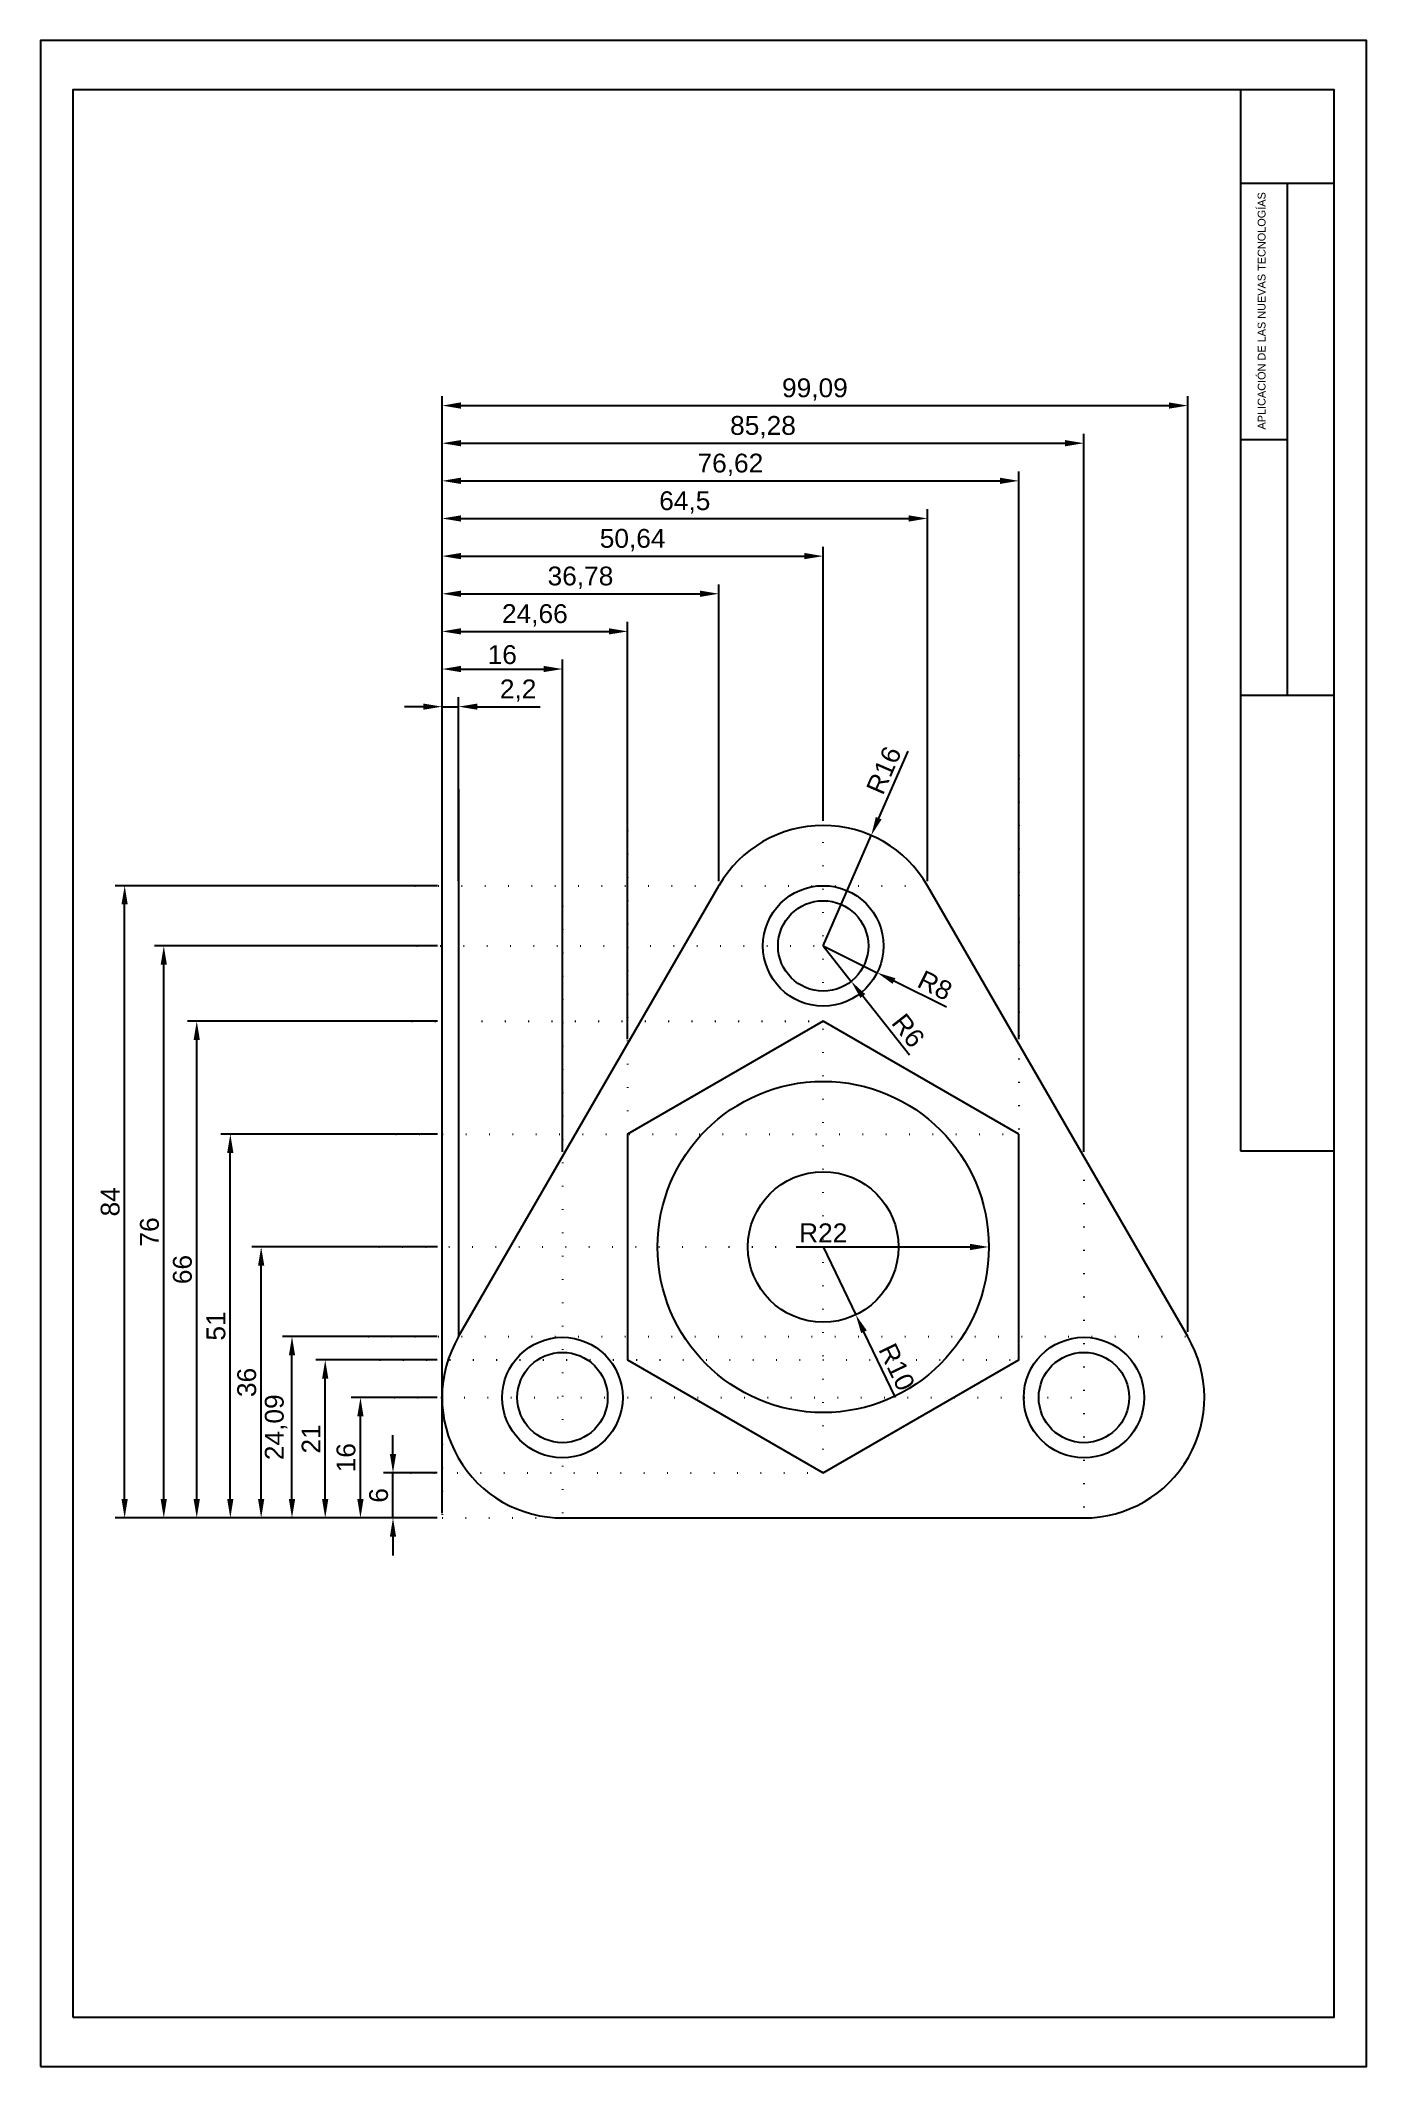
# Model space of a CAD drawing. Header units: millimetres. Extents: x -53 to 123, y -73 to 196.
import ezdxf

# ---------------------------------------------------------------- set-up
doc = ezdxf.new("R2010")
doc.units = ezdxf.units.MM
doc.linetypes.add('ACAD_ISO07W100', pattern=[3, 0, -3])
for name, color, linetype in [('Border', 7, 'Continuous'), ('CotasAbs', 7, 'Continuous'), ('Radius', 7, 'Continuous')]:
    doc.layers.add(name, color=color, linetype=linetype)
doc.styles.get("Standard").update_dxf_attribs({"font": 'arial.ttf'})
doc.dimstyles.new('ISO-25', dxfattribs={"dimtxt": 2.5, "dimasz": 2.5, "dimexe": 1.25, "dimexo": 0.625, "dimtad": 1, "dimtxsty": 'Standard', "dimcen": 2.5, "dimadec": 0, "dimazin": 0, "dimtfac": 1, "dimtmove": 0, "dimatfit": 3, "dimfxl": 1, "dimarcsym": 0})

# ---------------------------------------------------------------- blocks, each defined once
blk = doc.blocks.new('*D1')
at = {"layer": 'Defpoints', "color": 0, "transparency": 16777216}
for p in [(50.64, 76), (57.81, 72.44)]:
    blk.add_point(p, dxfattribs=at)
at = {"layer": 'Radius', "color": 0, "lineweight": -2, "transparency": 16777216}
for p, q in [((50.64, 76), (57.81, 72.44)), ((67.02, 67.87), (60.05, 71.33))]:
    blk.add_line(p, q, dxfattribs=at)
at = {"layer": 'Radius', "color": 0, "transparency": 16777216}
blk.add_solid([(60.23, 71.71), (59.86, 70.96), (57.81, 72.44)], dxfattribs=at)
at = {"layer": 'Radius', "color": 0, "transparency": 16777216, "insert": (65.5, 70.75), "char_height": 2.5, "attachment_point": 5, "rotation": 333.6076}
blk.add_mtext('R8', dxfattribs=at)
blk = doc.blocks.new('*D2')
at = {"layer": 'Defpoints', "color": 0, "transparency": 16777216}
for p in [(50.64, 76), (54.36, 71.29)]:
    blk.add_point(p, dxfattribs=at)
at = {"layer": 'Radius', "color": 0, "lineweight": -2, "transparency": 16777216}
for p, q in [((50.64, 76), (54.36, 71.29)), ((62.09, 61.5), (55.91, 69.33))]:
    blk.add_line(p, q, dxfattribs=at)
at = {"layer": 'Radius', "color": 0, "transparency": 16777216}
blk.add_solid([(56.23, 69.59), (55.58, 69.07), (54.36, 71.29)], dxfattribs=at)
at = {"layer": 'Radius', "color": 0, "transparency": 16777216, "insert": (61.94, 64.75), "char_height": 2.5, "attachment_point": 5, "rotation": 308.2877}
blk.add_mtext('R6', dxfattribs=at)
blk = doc.blocks.new('*D3')
at = {"layer": 'Defpoints', "color": 0, "transparency": 16777216}
for p in [(57.02, 90.67), (50.64, 76)]:
    blk.add_point(p, dxfattribs=at)
at = {"layer": 'Radius', "color": 0, "lineweight": -2, "transparency": 16777216}
for p, q in [((61.89, 101.88), (58.01, 92.97)), ((50.64, 76), (57.02, 90.67))]:
    blk.add_line(p, q, dxfattribs=at)
at = {"layer": 'Radius', "color": 0, "transparency": 16777216}
blk.add_solid([(57.63, 93.13), (58.4, 92.8), (57.02, 90.67)], dxfattribs=at)
at = {"layer": 'Radius', "color": 0, "transparency": 16777216, "insert": (58.7, 99.33), "char_height": 2.5, "attachment_point": 5, "rotation": 66.5151}
blk.add_mtext('R16', dxfattribs=at)
blk = doc.blocks.new('*D4')
at = {"layer": 'Defpoints', "color": 0, "transparency": 16777216}
for p in [(50.64, 36), (72.64, 36)]:
    blk.add_point(p, dxfattribs=at)
at = {"layer": 'Radius', "color": 0, "lineweight": -2, "transparency": 16777216}
blk.add_line((47.04, 36), (70.14, 36), dxfattribs=at)
at = {"layer": 'Radius', "color": 0, "transparency": 16777216}
blk.add_solid([(70.14, 36.42), (70.14, 35.58), (72.64, 36)], dxfattribs=at)
at = {"layer": 'Radius', "color": 0, "transparency": 16777216, "insert": (50.64, 37.88), "char_height": 2.5, "attachment_point": 5}
blk.add_mtext('R22', dxfattribs=at)
blk = doc.blocks.new('*D5')
at = {"layer": 'Defpoints', "color": 0, "transparency": 16777216}
for p in [(50.64, 36), (54.97, 26.99)]:
    blk.add_point(p, dxfattribs=at)
at = {"layer": 'Radius', "color": 0, "lineweight": -2, "transparency": 16777216}
for p, q in [((50.64, 36), (54.97, 26.99)), ((60.26, 15.98), (56.06, 24.73))]:
    blk.add_line(p, q, dxfattribs=at)
at = {"layer": 'Radius', "color": 0, "transparency": 16777216}
blk.add_solid([(56.43, 24.91), (55.68, 24.55), (54.97, 26.99)], dxfattribs=at)
at = {"layer": 'Radius', "color": 0, "transparency": 16777216, "insert": (60.42, 20.05), "char_height": 2.5, "attachment_point": 5, "rotation": 295.6717}
blk.add_mtext('R10', dxfattribs=at)
blk = doc.blocks.new('*D12')
at = {"layer": 'CotasAbs', "color": 0, "lineweight": -2, "transparency": 16777216}
for p, q in [((-2.5, 107.78), (-5, 107.78)), ((0, 0.62), (0, 109.03)), ((0, 107.78), (2.2, 107.78)), ((2.2, 84.62), (2.2, 109.03)), ((4.7, 107.78), (13.02, 107.78))]:
    blk.add_line(p, q, dxfattribs=at)
at = {"layer": 'CotasAbs', "color": 0, "transparency": 16777216}
for points in [[(-2.5, 108.2), (-2.5, 107.37), (0, 107.78)], [(4.7, 108.2), (4.7, 107.37), (2.2, 107.78)]]:
    blk.add_solid(points, dxfattribs=at)
at = {"layer": 'Defpoints', "color": 0, "transparency": 16777216}
for p in [(2.2, 107.78), (2.2, 84), (0, 0)]:
    blk.add_point(p, dxfattribs=at)
at = {"layer": 'CotasAbs', "color": 0, "transparency": 16777216, "insert": (10.11, 109.91), "char_height": 2.5, "attachment_point": 5}
blk.add_mtext('2,2', dxfattribs=at)
blk = doc.blocks.new('*D13')
at = {"layer": 'CotasAbs', "color": 0, "lineweight": -2, "transparency": 16777216}
for p, q in [((0, 0.62), (0, 124.03)), ((36.78, 84.62), (36.78, 124.03)), ((2.5, 122.78), (34.28, 122.78))]:
    blk.add_line(p, q, dxfattribs=at)
at = {"layer": 'CotasAbs', "color": 0, "transparency": 16777216}
for points in [[(2.5, 123.2), (2.5, 122.37), (0, 122.78)], [(34.28, 123.2), (34.28, 122.37), (36.78, 122.78)]]:
    blk.add_solid(points, dxfattribs=at)
at = {"layer": 'Defpoints', "color": 0, "transparency": 16777216}
for p in [(36.78, 122.78), (36.78, 84), (0, 0)]:
    blk.add_point(p, dxfattribs=at)
at = {"layer": 'CotasAbs', "color": 0, "transparency": 16777216, "insert": (18.39, 124.91), "char_height": 2.5, "attachment_point": 5}
blk.add_mtext('36,78', dxfattribs=at)
blk = doc.blocks.new('*D14')
at = {"layer": 'CotasAbs', "color": 0, "lineweight": -2, "transparency": 16777216}
for p, q in [((0, 0.62), (0, 134.03)), ((2.5, 132.78), (62, 132.78)), ((64.5, 84.62), (64.5, 134.03))]:
    blk.add_line(p, q, dxfattribs=at)
at = {"layer": 'CotasAbs', "color": 0, "transparency": 16777216}
for points in [[(2.5, 133.2), (2.5, 132.37), (0, 132.78)], [(62, 133.2), (62, 132.37), (64.5, 132.78)]]:
    blk.add_solid(points, dxfattribs=at)
at = {"layer": 'Defpoints', "color": 0, "transparency": 16777216}
for p in [(64.5, 132.78), (64.5, 84), (0, 0)]:
    blk.add_point(p, dxfattribs=at)
at = {"layer": 'CotasAbs', "color": 0, "transparency": 16777216, "insert": (32.25, 134.91), "char_height": 2.5, "attachment_point": 5}
blk.add_mtext('64,5', dxfattribs=at)
blk = doc.blocks.new('*D15')
at = {"layer": 'CotasAbs', "color": 0, "lineweight": -2, "transparency": 16777216}
for p, q in [((0, 0.62), (0, 149.03)), ((99.09, 24.72), (99.09, 149.03)), ((2.5, 147.78), (96.59, 147.78))]:
    blk.add_line(p, q, dxfattribs=at)
at = {"layer": 'CotasAbs', "color": 0, "transparency": 16777216}
for points in [[(2.5, 148.2), (2.5, 147.37), (0, 147.78)], [(96.59, 148.2), (96.59, 147.37), (99.09, 147.78)]]:
    blk.add_solid(points, dxfattribs=at)
at = {"layer": 'Defpoints', "color": 0, "transparency": 16777216}
for p in [(99.09, 147.78), (99.09, 24.09), (0, 0)]:
    blk.add_point(p, dxfattribs=at)
at = {"layer": 'CotasAbs', "color": 0, "transparency": 16777216, "insert": (49.54, 149.91), "char_height": 2.5, "attachment_point": 5}
blk.add_mtext('99,09', dxfattribs=at)
blk = doc.blocks.new('*D16')
at = {"layer": 'CotasAbs', "color": 0, "lineweight": -2, "transparency": 16777216}
for p, q in [((0, 0.62), (0, 114.03)), ((16, 48.62), (16, 114.03)), ((2.5, 112.78), (13.5, 112.78))]:
    blk.add_line(p, q, dxfattribs=at)
at = {"layer": 'CotasAbs', "color": 0, "transparency": 16777216}
for points in [[(2.5, 113.2), (2.5, 112.37), (0, 112.78)], [(13.5, 113.2), (13.5, 112.37), (16, 112.78)]]:
    blk.add_solid(points, dxfattribs=at)
at = {"layer": 'Defpoints', "color": 0, "transparency": 16777216}
for p in [(16, 112.78), (16, 48), (0, 0)]:
    blk.add_point(p, dxfattribs=at)
at = {"layer": 'CotasAbs', "color": 0, "transparency": 16777216, "insert": (8, 114.68), "char_height": 2.5, "attachment_point": 5}
blk.add_mtext('16', dxfattribs=at)
blk = doc.blocks.new('*D17')
at = {"layer": 'CotasAbs', "color": 0, "lineweight": -2, "transparency": 16777216}
for p, q in [((0, 0.62), (0, 119.03)), ((24.66, 63.62), (24.66, 119.03)), ((2.5, 117.78), (22.16, 117.78))]:
    blk.add_line(p, q, dxfattribs=at)
at = {"layer": 'CotasAbs', "color": 0, "transparency": 16777216}
for points in [[(2.5, 118.2), (2.5, 117.37), (0, 117.78)], [(22.16, 118.2), (22.16, 117.37), (24.66, 117.78)]]:
    blk.add_solid(points, dxfattribs=at)
at = {"layer": 'Defpoints', "color": 0, "transparency": 16777216}
for p in [(24.66, 117.78), (24.66, 63), (0, 0)]:
    blk.add_point(p, dxfattribs=at)
at = {"layer": 'CotasAbs', "color": 0, "transparency": 16777216, "insert": (12.33, 119.91), "char_height": 2.5, "attachment_point": 5}
blk.add_mtext('24,66', dxfattribs=at)
blk = doc.blocks.new('*D18')
at = {"layer": 'CotasAbs', "color": 0, "lineweight": -2, "transparency": 16777216}
for p, q in [((0, 0.62), (0, 129.03)), ((2.5, 127.78), (48.14, 127.78)), ((50.64, 92.62), (50.64, 129.03))]:
    blk.add_line(p, q, dxfattribs=at)
at = {"layer": 'CotasAbs', "color": 0, "transparency": 16777216}
for points in [[(2.5, 128.2), (2.5, 127.37), (0, 127.78)], [(48.14, 128.2), (48.14, 127.37), (50.64, 127.78)]]:
    blk.add_solid(points, dxfattribs=at)
at = {"layer": 'Defpoints', "color": 0, "transparency": 16777216}
for p in [(50.64, 127.78), (50.64, 92), (0, 0)]:
    blk.add_point(p, dxfattribs=at)
at = {"layer": 'CotasAbs', "color": 0, "transparency": 16777216, "insert": (25.32, 129.91), "char_height": 2.5, "attachment_point": 5}
blk.add_mtext('50,64', dxfattribs=at)
blk = doc.blocks.new('*D19')
at = {"layer": 'CotasAbs', "color": 0, "lineweight": -2, "transparency": 16777216}
for p, q in [((0, 0.62), (0, 139.03)), ((2.5, 137.78), (74.12, 137.78)), ((76.62, 63.62), (76.62, 139.03))]:
    blk.add_line(p, q, dxfattribs=at)
at = {"layer": 'CotasAbs', "color": 0, "transparency": 16777216}
for points in [[(2.5, 138.2), (2.5, 137.37), (0, 137.78)], [(74.12, 138.2), (74.12, 137.37), (76.62, 137.78)]]:
    blk.add_solid(points, dxfattribs=at)
at = {"layer": 'Defpoints', "color": 0, "transparency": 16777216}
for p in [(76.62, 137.78), (76.62, 63), (0, 0)]:
    blk.add_point(p, dxfattribs=at)
at = {"layer": 'CotasAbs', "color": 0, "transparency": 16777216, "insert": (38.31, 139.91), "char_height": 2.5, "attachment_point": 5}
blk.add_mtext('76,62', dxfattribs=at)
blk = doc.blocks.new('*D20')
at = {"layer": 'CotasAbs', "color": 0, "lineweight": -2, "transparency": 16777216}
for p, q in [((0, 0.62), (0, 144.03)), ((2.5, 142.78), (82.78, 142.78)), ((85.28, 48.62), (85.28, 144.03))]:
    blk.add_line(p, q, dxfattribs=at)
at = {"layer": 'CotasAbs', "color": 0, "transparency": 16777216}
for points in [[(2.5, 143.2), (2.5, 142.37), (0, 142.78)], [(82.78, 143.2), (82.78, 142.37), (85.28, 142.78)]]:
    blk.add_solid(points, dxfattribs=at)
at = {"layer": 'Defpoints', "color": 0, "transparency": 16777216}
for p in [(85.28, 142.78), (85.28, 48), (0, 0)]:
    blk.add_point(p, dxfattribs=at)
at = {"layer": 'CotasAbs', "color": 0, "transparency": 16777216, "insert": (42.64, 144.91), "char_height": 2.5, "attachment_point": 5}
blk.add_mtext('85,28', dxfattribs=at)
blk = doc.blocks.new('*D21')
at = {"layer": 'CotasAbs', "color": 0, "lineweight": -2, "transparency": 16777216}
for p, q in [((-6.52, 8.5), (-6.52, 11)), ((-0.63, 6), (-7.77, 6)), ((-6.52, 0), (-6.52, 6)), ((-0.63, 0), (-7.77, 0)), ((-6.52, -2.5), (-6.52, -5))]:
    blk.add_line(p, q, dxfattribs=at)
at = {"layer": 'CotasAbs', "color": 0, "transparency": 16777216}
for points in [[(-6.93, 8.5), (-6.1, 8.5), (-6.52, 6)], [(-6.93, -2.5), (-6.1, -2.5), (-6.52, 0)]]:
    blk.add_solid(points, dxfattribs=at)
at = {"layer": 'Defpoints', "color": 0, "transparency": 16777216}
for p in [(-6.52, 6), (0, 6), (0, 0)]:
    blk.add_point(p, dxfattribs=at)
at = {"layer": 'CotasAbs', "color": 0, "transparency": 16777216, "insert": (-8.42, 3), "char_height": 2.5, "attachment_point": 5, "rotation": 90}
blk.add_mtext('6', dxfattribs=at)
blk = doc.blocks.new('*D22')
at = {"layer": 'CotasAbs', "color": 0, "lineweight": -2, "transparency": 16777216}
for p, q in [((-0.63, 16), (-12.09, 16)), ((-10.84, 2.5), (-10.84, 13.5)), ((-0.63, 0), (-12.09, 0))]:
    blk.add_line(p, q, dxfattribs=at)
at = {"layer": 'CotasAbs', "color": 0, "transparency": 16777216}
for points in [[(-11.26, 13.5), (-10.43, 13.5), (-10.84, 16)], [(-11.26, 2.5), (-10.43, 2.5), (-10.84, 0)]]:
    blk.add_solid(points, dxfattribs=at)
at = {"layer": 'Defpoints', "color": 0, "transparency": 16777216}
for p in [(-10.84, 16), (0, 16), (0, 0)]:
    blk.add_point(p, dxfattribs=at)
at = {"layer": 'CotasAbs', "color": 0, "transparency": 16777216, "insert": (-12.75, 8), "char_height": 2.5, "attachment_point": 5, "rotation": 90}
blk.add_mtext('16', dxfattribs=at)
blk = doc.blocks.new('*D23')
at = {"layer": 'CotasAbs', "color": 0, "lineweight": -2, "transparency": 16777216}
for p, q in [((-0.63, 21), (-16.77, 21)), ((-15.52, 2.5), (-15.52, 18.5)), ((-0.63, 0), (-16.77, 0))]:
    blk.add_line(p, q, dxfattribs=at)
at = {"layer": 'CotasAbs', "color": 0, "transparency": 16777216}
for points in [[(-15.94, 18.5), (-15.11, 18.5), (-15.52, 21)], [(-15.94, 2.5), (-15.11, 2.5), (-15.52, 0)]]:
    blk.add_solid(points, dxfattribs=at)
at = {"layer": 'Defpoints', "color": 0, "transparency": 16777216}
for p in [(-15.52, 21), (0, 21), (0, 0)]:
    blk.add_point(p, dxfattribs=at)
at = {"layer": 'CotasAbs', "color": 0, "transparency": 16777216, "insert": (-17.4, 10.5), "char_height": 2.5, "attachment_point": 5, "rotation": 90}
blk.add_mtext('21', dxfattribs=at)
blk = doc.blocks.new('*D24')
at = {"layer": 'CotasAbs', "color": 0, "lineweight": -2, "transparency": 16777216}
for p, q in [((-0.62, 36), (-25.28, 36)), ((-24.03, 2.5), (-24.03, 33.5)), ((-4.72, 0), (-25.28, 0))]:
    blk.add_line(p, q, dxfattribs=at)
at = {"layer": 'CotasAbs', "color": 0, "transparency": 16777216}
for points in [[(-24.45, 33.5), (-23.62, 33.5), (-24.03, 36)], [(-24.45, 2.5), (-23.62, 2.5), (-24.03, 0)]]:
    blk.add_solid(points, dxfattribs=at)
at = {"layer": 'Defpoints', "color": 0, "transparency": 16777216}
for p in [(-24.03, 36), (0, 36), (-4.1, 0)]:
    blk.add_point(p, dxfattribs=at)
at = {"layer": 'CotasAbs', "color": 0, "transparency": 16777216, "insert": (-25.94, 18), "char_height": 2.5, "attachment_point": 5, "rotation": 90}
blk.add_mtext('36', dxfattribs=at)
blk = doc.blocks.new('*D25')
at = {"layer": 'CotasAbs', "color": 0, "lineweight": -2, "transparency": 16777216}
for p, q in [((-0.62, 51), (-29.38, 51)), ((-28.13, 2.5), (-28.13, 48.5)), ((-4.72, 0), (-29.38, 0))]:
    blk.add_line(p, q, dxfattribs=at)
at = {"layer": 'CotasAbs', "color": 0, "transparency": 16777216}
for points in [[(-28.55, 48.5), (-27.72, 48.5), (-28.13, 51)], [(-28.55, 2.5), (-27.72, 2.5), (-28.13, 0)]]:
    blk.add_solid(points, dxfattribs=at)
at = {"layer": 'Defpoints', "color": 0, "transparency": 16777216}
for p in [(-28.13, 51), (0, 51), (-4.1, 0)]:
    blk.add_point(p, dxfattribs=at)
at = {"layer": 'CotasAbs', "color": 0, "transparency": 16777216, "insert": (-30.03, 25.5), "char_height": 2.5, "attachment_point": 5, "rotation": 90}
blk.add_mtext('51', dxfattribs=at)
blk = doc.blocks.new('*D26')
at = {"layer": 'CotasAbs', "color": 0, "lineweight": -2, "transparency": 16777216}
for p, q in [((-0.62, 66), (-33.84, 66)), ((-32.59, 2.5), (-32.59, 63.5)), ((-4.72, 0), (-33.84, 0))]:
    blk.add_line(p, q, dxfattribs=at)
at = {"layer": 'CotasAbs', "color": 0, "transparency": 16777216}
for points in [[(-33.01, 63.5), (-32.18, 63.5), (-32.59, 66)], [(-33.01, 2.5), (-32.18, 2.5), (-32.59, 0)]]:
    blk.add_solid(points, dxfattribs=at)
at = {"layer": 'Defpoints', "color": 0, "transparency": 16777216}
for p in [(-32.59, 66), (0, 66), (-4.1, 0)]:
    blk.add_point(p, dxfattribs=at)
at = {"layer": 'CotasAbs', "color": 0, "transparency": 16777216, "insert": (-34.49, 33), "char_height": 2.5, "attachment_point": 5, "rotation": 90}
blk.add_mtext('66', dxfattribs=at)
blk = doc.blocks.new('*D27')
at = {"layer": 'CotasAbs', "color": 0, "lineweight": -2, "transparency": 16777216}
for p, q in [((-0.62, 76), (-38.22, 76)), ((-36.97, 2.5), (-36.97, 73.5)), ((-4.72, 0), (-38.22, 0))]:
    blk.add_line(p, q, dxfattribs=at)
at = {"layer": 'CotasAbs', "color": 0, "transparency": 16777216}
for points in [[(-37.39, 73.5), (-36.56, 73.5), (-36.97, 76)], [(-37.39, 2.5), (-36.56, 2.5), (-36.97, 0)]]:
    blk.add_solid(points, dxfattribs=at)
at = {"layer": 'Defpoints', "color": 0, "transparency": 16777216}
for p in [(-36.97, 76), (0, 76), (-4.1, 0)]:
    blk.add_point(p, dxfattribs=at)
at = {"layer": 'CotasAbs', "color": 0, "transparency": 16777216, "insert": (-38.87, 38), "char_height": 2.5, "attachment_point": 5, "rotation": 90}
blk.add_mtext('76', dxfattribs=at)
blk = doc.blocks.new('*D28')
at = {"layer": 'CotasAbs', "color": 0, "lineweight": -2, "transparency": 16777216}
for p, q in [((-0.62, 84), (-43.42, 84)), ((-42.17, 2.5), (-42.17, 81.5)), ((-4.72, 0), (-43.42, 0))]:
    blk.add_line(p, q, dxfattribs=at)
at = {"layer": 'CotasAbs', "color": 0, "transparency": 16777216}
for points in [[(-42.59, 81.5), (-41.76, 81.5), (-42.17, 84)], [(-42.59, 2.5), (-41.76, 2.5), (-42.17, 0)]]:
    blk.add_solid(points, dxfattribs=at)
at = {"layer": 'Defpoints', "color": 0, "transparency": 16777216}
for p in [(-42.17, 84), (0, 84), (-4.1, 0)]:
    blk.add_point(p, dxfattribs=at)
at = {"layer": 'CotasAbs', "color": 0, "transparency": 16777216, "insert": (-44.08, 42), "char_height": 2.5, "attachment_point": 5, "rotation": 90}
blk.add_mtext('84', dxfattribs=at)
blk = doc.blocks.new('*D29')
at = {"layer": 'CotasAbs', "color": 0, "lineweight": -2, "transparency": 16777216}
for p, q in [((-0.63, 24.09), (-21.19, 24.09)), ((-19.94, 2.5), (-19.94, 21.59)), ((-0.63, 0), (-21.19, 0))]:
    blk.add_line(p, q, dxfattribs=at)
at = {"layer": 'CotasAbs', "color": 0, "transparency": 16777216}
for points in [[(-20.35, 21.59), (-19.52, 21.59), (-19.94, 24.09)], [(-20.35, 2.5), (-19.52, 2.5), (-19.94, 0)]]:
    blk.add_solid(points, dxfattribs=at)
at = {"layer": 'Defpoints', "color": 0, "transparency": 16777216}
for p in [(-19.94, 24.09), (0, 24.09), (0, 0)]:
    blk.add_point(p, dxfattribs=at)
at = {"layer": 'CotasAbs', "color": 0, "transparency": 16777216, "insert": (-22.06, 12.05), "char_height": 2.5, "attachment_point": 5, "rotation": 90}
blk.add_mtext('24,09', dxfattribs=at)

msp = doc.modelspace()

# ---------------------------------------------------------------- linework, layer by layer
for p, q in [((2.197, 24.091), (36.785, 84)), ((99.085, 24.091), (64.497, 84)), ((16.106, 0), (85.282, 0))]:
    msp.add_line(p, q)
at = {"linetype": 'ACAD_ISO07W100'}
for p, q in [((0, 16), (0, 0)), ((0, 0), (16, 0))]:
    msp.add_line(p, q, dxfattribs=at)
msp.add_lwpolyline([(76.622, 51), (50.641, 66), (24.66, 51), (24.66, 21), (50.641, 6), (76.622, 21)], close=True)
for centre, radius in [((50.641, 76), 8), ((50.641, 76), 6), ((50.641, 36), 22), ((50.641, 36), 10), ((16, 16), 8), ((16, 16), 6), ((85.282, 16), 8), ((85.282, 16), 6)]:
    msp.add_circle(centre, radius)
for centre, start, end in [((50.641, 76), 29.99971, 150.00029), ((16, 16), 149.62186, 270.37814), ((85.282, 16), 269.99971, 30.37814)]:
    msp.add_arc(centre, 16, start, end)
at = {"layer": 'Border'}
for p, q in [((118.525, 189.712), (104.781, 189.712)), ((106.09, 189.712), (106.09, 48.782)), ((106.09, 189.712), (106.09, 109.299)), ((118.525, 177.277), (106.09, 177.277)), ((112.307, 177.277), (112.307, 109.299)), ((106.09, 143.288), (112.307, 143.288)), ((106.09, 109.299), (118.525, 109.299)), ((106.09, 48.782), (118.525, 48.782))]:
    msp.add_line(p, q, dxfattribs=at)
for points in [[(-53.349, -72.874), (122.824, -72.874), (122.824, 196.28), (-53.349, 196.28)], [(-49.05, -66.306), (118.525, -66.306), (118.525, 189.712), (-49.05, 189.712)]]:
    msp.add_lwpolyline(points, close=True, dxfattribs=at)
at = {"layer": 'CotasAbs'}
for p, q in [((0, 142.782), (0, 147.782)), ((0, 137.782), (0, 142.782)), ((0, 132.782), (0, 137.782)), ((0, 127.782), (0, 132.782)), ((0, 122.782), (0, 127.782)), ((0, 117.782), (0, 122.782)), ((0, 112.782), (0, 117.782)), ((0, 107.782), (0, 112.782)), ((2.197, 96.828), (2.197, 24.091))]:
    msp.add_line(p, q, dxfattribs=at)
at = {"layer": 'CotasAbs', "linetype": 'ACAD_ISO07W100'}
for p, q in [((76.622, 101.328), (76.622, 51)), ((50.641, 6), (50.641, 92)), ((24.66, 91.328), (24.66, 51)), ((-3.632, 84), (64.497, 84)), ((16, 81.328), (16, 0)), ((-3.341, 76), (50.641, 76)), ((-4.038, 66), (50.641, 66)), ((-6.137, 51), (76.622, 51)), ((85.282, 48), (85.282, 0)), ((-8.419, 36), (50.641, 36)), ((-9.808, 24.091), (99.085, 24.091)), ((-8.298, 21), (76.622, 21)), ((-6.36, 16), (85.282, 16)), ((-4.196, 6), (50.641, 6))]:
    msp.add_line(p, q, dxfattribs=at)

# ---------------------------------------------------------------- texts
at = {"layer": 'Border', "insert": (108.371, 144.598), "char_height": 1.03625, "attachment_point": 1, "rotation": 90}
msp.add_mtext_dynamic_manual_height_columns('APLICACIÓN DE LAS NUEVAS TECNOLOGÍAS', width=31.89986, gutter_width=5.181, heights=[1.315], dxfattribs=at)

# ---------------------------------------------------------------- dimensions: what is measured, and where the dimension line sits
at = {"layer": 'CotasAbs'}
for base, p2, picture, middle in [((99.0853, 147.7817), (99.0853, 24.0913), '*D15', (49.5427, 147.7817)), ((85.282, 142.782), (85.282, 48), '*D20', (42.641, 142.782)), ((76.622, 137.782), (76.622, 63), '*D19', (38.311, 137.782)), ((64.497, 132.782), (64.497, 84), '*D14', (32.249, 132.782)), ((50.641, 127.782), (50.641, 92), '*D18', (25.321, 127.782)), ((36.7846, 122.7817), (36.7846, 83.9999), '*D13', (18.3923, 122.7817)), ((24.66, 117.782), (24.66, 63), '*D17', (12.33, 117.782)), ((16, 112.782), (16, 48), '*D16', (8, 112.782))]:
    dim = msp.add_linear_dim(base=base, p1=(0, 0), p2=p2, dimstyle='ISO-25', dxfattribs=at)
    dim.commit()
    dim.dimension.update_dxf_attribs({"geometry": picture, "text_midpoint": middle, "dimtype": 160})
dim = msp.add_linear_dim(base=(2.197, 107.782), p1=(0, 0), p2=(2.197, 84), dimstyle='ISO-25', dxfattribs=at)
dim.commit()
dim.dimension.update_dxf_attribs({"geometry": '*D12', "text_midpoint": (10.106, 109.909)})
for base, p1, p2, picture, middle in [((-42.174, 84), (-4.098, 0), (0, 84), '*D28', (-44.075, 42)), ((-36.973, 76), (-4.098, 0), (0, 76), '*D27', (-38.875, 38)), ((-32.593, 66), (-4.098, 0), (0, 66), '*D26', (-34.495, 33)), ((-28.132, 51), (-4.098, 0), (0, 51), '*D25', (-30.034, 25.5)), ((-24.035, 36), (-4.098, 0), (0, 36), '*D24', (-25.937, 18)), ((-19.937, 24.091), (0, 0), (0, 24.091), '*D29', (-22.065, 12.046)), ((-15.523, 21), (0, 0), (0, 21), '*D23', (-17.403, 10.5)), ((-10.844, 16), (0, 0), (0, 16), '*D22', (-12.745, 8)), ((-6.516, 6), (0, 0), (0, 6), '*D21', (-8.418, 3))]:
    dim = msp.add_linear_dim(base=base, p1=p1, p2=p2, angle=90, dimstyle='ISO-25', dxfattribs=at)
    dim.commit()
    dim.dimension.update_dxf_attribs({"geometry": picture, "text_midpoint": middle})
at = {"layer": 'Radius'}
for center, mpoint, picture, middle in [((50.641, 76), (57.017, 90.675), '*D3', (58.705, 99.33)), ((50.641, 76), (57.807, 72.444), '*D1', (65.499, 70.75)), ((50.641, 36), (54.973, 26.987), '*D5', (60.416, 20.053))]:
    dim = msp.add_radius_dim(center=center, mpoint=mpoint, dimstyle='ISO-25', dxfattribs=at)
    dim.commit()
    dim.dimension.update_dxf_attribs({"geometry": picture, "text_midpoint": middle})
for center, mpoint, picture, middle in [((50.641, 76), (54.359, 71.291), '*D2', (60.452, 63.572)), ((50.641, 36), (72.641, 36), '*D4', (50.641, 36))]:
    dim = msp.add_radius_dim(center=center, mpoint=mpoint, dimstyle='ISO-25', dxfattribs=at)
    dim.commit()
    dim.dimension.update_dxf_attribs({"geometry": picture, "text_midpoint": middle, "dimtype": 164})

doc.saveas('drawing.dxf')
